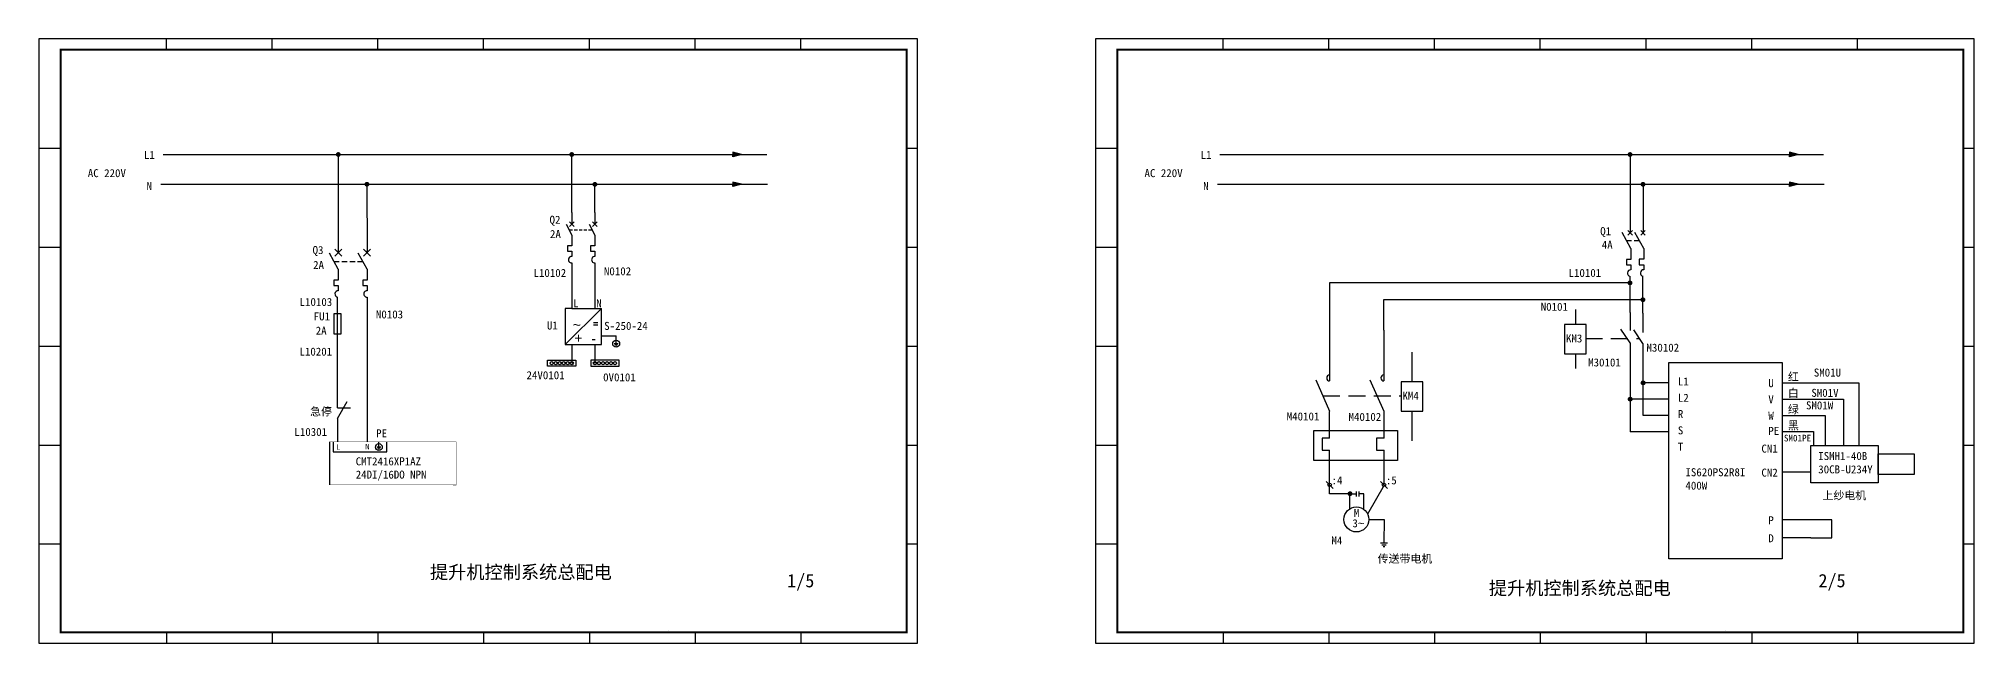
# Model space of a CAD drawing. Header units: millimetres. Extents: x 1552 to 3118, y 1018 to 1249.
# Drawn here: x 1552 to 2277, y 1018 to 1244 of the extents above; entities that cross this region are included whole.
import ezdxf

# ---------------------------------------------------------------- set-up
doc = ezdxf.new("R2010")
doc.units = ezdxf.units.MM
doc.linetypes.add('DASHED2', pattern=[9.525, 6.35, -3.175])
doc.linetypes.add('HIDDEN2', pattern=[4.7625, 3.175, -1.5875])
doc.layers.add('_0', color=7, linetype='Continuous', lineweight=25)
doc.layers.add('虚线', color=7, linetype='HIDDEN2')
doc.styles.get("Standard").update_dxf_attribs({"font": 'arial.ttf'})

msp = doc.modelspace()

# ---------------------------------------------------------------- hatches: boundary and pattern name
for color, points in [(0, [(1811.82, 1199.84), (1811.82, 1200.68), (1811.82, 1201.52), (1815.16, 1200.68)]), (0, [(2207.94, 1199.84), (2207.94, 1200.68), (2207.94, 1201.52), (2211.29, 1200.68)]), (0, [(1811.82, 1188.68), (1811.82, 1189.52), (1811.82, 1190.35), (1815.16, 1189.52)]), (0, [(2207.94, 1188.68), (2207.94, 1189.52), (2207.94, 1190.35), (2211.28, 1189.52)]), (256, [(2148.1, 1151.7, 1), (2148.1, 1153.44, 1)]), (256, [(2148.26, 1151.7, 1), (2148.26, 1153.44, 1)]), (256, [(2152.95, 1145.4, 1), (2152.95, 1147.15, 1)]), (256, [(2153.11, 1145.4, 1), (2153.11, 1147.15, 1)]), (256, [(2153.04, 1114.25, 1), (2153.04, 1116, 1)]), (256, [(2153.2, 1114.25, 1), (2153.2, 1116, 1)]), (256, [(2148.19, 1108.15, 1), (2148.19, 1109.89, 1)]), (256, [(2148.35, 1108.15, 1), (2148.35, 1109.89, 1)])]:
    msp.add_hatch(color=color).paths.add_polyline_path(points)

# ---------------------------------------------------------------- linework, layer by layer
for p, q in [((1599.54, 1239.8), (1599.54, 1244.06)), ((1599.54, 1239.8), (1599.54, 1244.06)), ((1639.18, 1239.94), (1639.18, 1244.06)), ((1639.18, 1239.94), (1639.18, 1244.06)), ((1678.82, 1239.94), (1678.82, 1244.06)), ((1678.82, 1239.94), (1678.82, 1244.06)), ((1718.46, 1239.94), (1718.46, 1244.06)), ((1718.46, 1239.94), (1718.46, 1244.06)), ((1718.46, 1239.94), (1718.46, 1244.06)), ((1718.46, 1239.94), (1718.46, 1244.06)), ((1758.1, 1239.94), (1758.1, 1244.06)), ((1758.1, 1239.94), (1758.1, 1244.06)), ((1797.74, 1239.94), (1797.74, 1244.06)), ((1797.74, 1239.94), (1797.74, 1244.06)), ((1837.38, 1239.94), (1837.38, 1244.06)), ((1837.38, 1239.94), (1837.38, 1244.06)), ((1995.67, 1239.8), (1995.67, 1244.06)), ((1995.67, 1239.8), (1995.67, 1244.06)), ((2035.31, 1239.94), (2035.31, 1244.06)), ((2035.31, 1239.94), (2035.31, 1244.06)), ((2074.95, 1239.94), (2074.95, 1244.06)), ((2074.95, 1239.94), (2074.95, 1244.06)), ((2114.58, 1239.94), (2114.58, 1244.06)), ((2114.58, 1239.94), (2114.58, 1244.06)), ((2114.58, 1239.94), (2114.58, 1244.06)), ((2114.58, 1239.94), (2114.58, 1244.06)), ((2154.22, 1239.94), (2154.22, 1244.06)), ((2154.22, 1239.94), (2154.22, 1244.06)), ((2193.86, 1239.94), (2193.86, 1244.06)), ((2193.86, 1239.94), (2193.86, 1244.06)), ((2233.5, 1239.94), (2233.5, 1244.06)), ((2233.5, 1239.94), (2233.5, 1244.06)), ((1559.9, 1202.88), (1551.67, 1202.88)), ((1559.9, 1202.88), (1551.67, 1202.88)), ((1663.97, 1200.68), (1663.97, 1163.92)), ((1751.5, 1178.96), (1751.5, 1200.68)), ((1881.14, 1202.88), (1877.02, 1202.88)), ((1881.14, 1202.88), (1877.02, 1202.88)), ((1956.03, 1202.88), (1947.79, 1202.88)), ((1956.03, 1202.88), (1947.79, 1202.88)), ((2277.26, 1202.88), (2273.14, 1202.88)), ((2277.26, 1202.88), (2273.14, 1202.88)), ((1760.17, 1178.96), (1760.17, 1189.51)), ((1750.64, 1175.49), (1752.37, 1173.76)), ((1752.37, 1175.49), (1750.64, 1173.76)), ((1751.5, 1178.96), (1751.5, 1174.62)), ((1759.3, 1175.49), (1761.04, 1173.76)), ((1761.04, 1175.49), (1759.3, 1173.76)), ((1760.17, 1178.96), (1760.17, 1174.62)), ((1749.34, 1174.62), (1751.5, 1170.51)), ((1750.42, 1172.46), (1751.72, 1172.46)), ((1751.5, 1170.51), (1751.5, 1166.43)), ((1752.37, 1172.46), (1753.67, 1172.46)), ((1754.32, 1172.46), (1755.4, 1172.46)), ((1756.05, 1172.46), (1757.14, 1172.46)), ((1757.79, 1172.46), (1759.09, 1172.46)), ((1758, 1174.62), (1760.17, 1170.51)), ((1760.17, 1170.51), (1760.17, 1166.43)), ((2146.84, 1168.43), (2148.82, 1168.43)), ((2147.36, 1172.15), (2149.1, 1170.42)), ((2149.1, 1172.15), (2147.36, 1170.42)), ((2149.81, 1168.43), (2151.79, 1168.43)), ((2152.21, 1172.25), (2153.94, 1170.51)), ((2153.94, 1172.25), (2152.21, 1170.51)), ((1559.9, 1165.81), (1551.67, 1165.81)), ((1559.9, 1165.81), (1551.67, 1165.81)), ((1662.65, 1165.24), (1665.29, 1162.6)), ((1665.29, 1165.24), (1662.65, 1162.6)), ((1663.97, 1164.58), (1663.64, 1164.25)), ((1663.64, 1164.25), (1664.3, 1164.25)), ((1663.97, 1164.58), (1664.3, 1164.25)), ((1673.45, 1165.24), (1676.09, 1162.6)), ((1676.09, 1165.24), (1673.45, 1162.6)), ((1674.77, 1164.58), (1674.44, 1164.25)), ((1674.44, 1164.25), (1675.1, 1164.25)), ((1674.77, 1164.58), (1675.1, 1164.25)), ((1760.18, 1167.96), (1760.18, 1166.43)), ((1881.14, 1165.81), (1877.02, 1165.81)), ((1881.14, 1165.81), (1877.02, 1165.81)), ((1956.03, 1165.81), (1947.79, 1165.81)), ((1956.03, 1165.81), (1947.79, 1165.81)), ((2148.49, 1165.47), (2148.49, 1162.92)), ((2148.49, 1162.92), (2148.49, 1161.39)), ((2153.34, 1165.49), (2153.34, 1162.94)), ((2153.34, 1162.94), (2153.34, 1161.42)), ((2277.26, 1165.81), (2273.14, 1165.81)), ((2277.26, 1165.81), (2273.14, 1165.81)), ((1662.32, 1160.63), (1664.3, 1160.63)), ((1663.97, 1157.66), (1663.97, 1155.11)), ((1663.97, 1155.11), (1663.97, 1153.58)), ((1665.29, 1160.63), (1667.27, 1160.63)), ((1668.34, 1160.63), (1670.32, 1160.63)), ((1671.14, 1160.63), (1673.12, 1160.63)), ((1674.78, 1155.11), (1674.78, 1153.58)), ((1751.5, 1160.05), (1751.5, 1144.29)), ((1760.17, 1160.05), (1760.17, 1144.29)), ((2148.22, 1152.81), (2148.22, 1152.32)), ((2153.07, 1146.52), (2153.07, 1146.02)), ((1662.47, 1133.34), (1662.47, 1141.08)), ((1662.47, 1141.08), (1664.93, 1141.08)), ((1664.93, 1141.08), (1664.93, 1133.34)), ((1749.07, 1142.99), (1749.07, 1129.45)), ((1749.07, 1129.45), (1762.61, 1142.99)), ((1751.5, 1142.99), (1749.07, 1142.99)), ((1751.5, 1145.16), (1751.5, 1142.99)), ((1751.5, 1142.99), (1760.17, 1142.99)), ((1760.17, 1145.16), (1760.17, 1142.99)), ((1760.17, 1142.99), (1762.61, 1142.99)), ((1762.61, 1129.45), (1762.61, 1142.99)), ((2035.61, 1144.42), (2035.61, 1115.83)), ((2127.75, 1142.55), (2127.75, 1136.95)), ((1664.93, 1133.34), (1662.47, 1133.34)), ((1759.63, 1137.76), (1761.25, 1137.76)), ((1759.63, 1136.89), (1761.25, 1136.89)), ((1768.13, 1129.86), (1768.13, 1132.75)), ((2055.9, 1134.88), (2055.9, 1115.83)), ((1559.9, 1128.75), (1551.67, 1128.75)), ((1559.9, 1128.75), (1551.67, 1128.75)), ((1749.07, 1129.45), (1762.61, 1129.45)), ((1751.5, 1129.45), (1751.5, 1127.39)), ((1760.17, 1129.45), (1760.17, 1127.39)), ((1767.38, 1129.86), (1768.88, 1129.86)), ((1767.68, 1129.49), (1768.58, 1129.49)), ((1767.98, 1129.11), (1768.28, 1129.11)), ((1881.14, 1128.75), (1877.02, 1128.75)), ((1881.14, 1128.75), (1877.02, 1128.75)), ((1956.03, 1128.75), (1947.79, 1128.75)), ((1956.03, 1128.75), (1947.79, 1128.75)), ((2066.44, 1126.65), (2066.44, 1115.45)), ((2127.75, 1126.06), (2127.75, 1120.46)), ((2277.26, 1128.75), (2273.14, 1128.75)), ((2277.26, 1128.75), (2273.14, 1128.75)), ((2035.69, 1104.37), (2030.53, 1116.1)), ((2055.98, 1104.37), (2050.82, 1116.1)), ((2153.16, 1115.37), (2153.16, 1114.87)), ((2035.59, 1094.37), (2035.59, 1104.37)), ((2055.98, 1094.37), (2055.98, 1104.37)), ((2066.44, 1104.56), (2066.44, 1093.36)), ((2148.31, 1109.26), (2148.31, 1108.77)), ((1663.7, 1101.77), (1663.7, 1093)), ((1559.9, 1091.68), (1551.67, 1091.68)), ((1559.9, 1091.68), (1551.67, 1091.68)), ((1678.43, 1091.14), (1679.93, 1091.14)), ((1678.73, 1090.76), (1679.63, 1090.76)), ((1679.03, 1090.39), (1679.33, 1090.39)), ((1679.18, 1091.14), (1679.18, 1093)), ((1881.14, 1091.68), (1877.02, 1091.68)), ((1881.14, 1091.68), (1877.02, 1091.68)), ((1956.03, 1091.68), (1947.79, 1091.68)), ((1956.03, 1091.68), (1947.79, 1091.68)), ((2035.59, 1076.86), (2035.59, 1089.89)), ((2055.98, 1076.86), (2055.98, 1089.89)), ((2277.26, 1091.68), (2273.14, 1091.68)), ((2277.26, 1091.68), (2273.14, 1091.68)), ((2036.91, 1075.53), (2034.26, 1078.18)), ((2057.3, 1075.51), (2054.66, 1078.16)), ((1877.02, 1071.12), (1877.02, 1021.67)), ((1877.02, 1054.62), (1877.02, 1069.03)), ((1877.02, 1069.03), (1877.02, 1054.62)), ((2273.14, 1071.12), (2273.14, 1021.67)), ((2273.14, 1054.62), (2273.14, 1069.03)), ((2273.14, 1069.03), (2273.14, 1054.62)), ((1559.9, 1054.62), (1551.67, 1054.62)), ((1559.9, 1054.62), (1551.67, 1054.62)), ((1881.14, 1054.62), (1877.02, 1054.62)), ((1881.14, 1054.62), (1877.02, 1054.62)), ((1956.03, 1054.62), (1947.79, 1054.62)), ((1956.03, 1054.62), (1947.79, 1054.62)), ((2277.26, 1054.62), (2273.14, 1054.62)), ((2277.26, 1054.62), (2273.14, 1054.62)), ((1559.9, 1051.67), (1559.9, 1021.67)), ((1559.9, 1051.67), (1559.9, 1021.67)), ((1877.02, 1021.67), (1877.02, 1051.67)), ((1956.03, 1051.67), (1956.03, 1021.67)), ((1956.03, 1051.67), (1956.03, 1021.67)), ((2273.14, 1021.67), (2273.14, 1051.67)), ((1559.9, 1021.67), (1877.02, 1021.67)), ((1599.54, 1021.67), (1599.54, 1017.55)), ((1599.54, 1021.67), (1599.54, 1017.55)), ((1606.58, 1021.67), (1666.58, 1021.67)), ((1786.58, 1021.67), (1606.58, 1021.67)), ((1639.18, 1021.67), (1639.18, 1017.55)), ((1639.18, 1021.67), (1639.18, 1017.55)), ((1678.82, 1021.67), (1678.82, 1017.55)), ((1678.82, 1021.67), (1678.82, 1017.55)), ((1718.46, 1021.67), (1718.46, 1017.55)), ((1718.46, 1021.67), (1718.46, 1017.55)), ((1718.46, 1021.67), (1718.46, 1017.55)), ((1718.46, 1021.67), (1718.46, 1017.55)), ((1758.1, 1021.67), (1758.1, 1017.55)), ((1758.1, 1021.67), (1758.1, 1017.55)), ((1787.71, 1022.44), (1787.71, 1022.44)), ((1787.71, 1022.44), (1787.71, 1022.44)), ((1797.74, 1021.67), (1797.74, 1017.55)), ((1797.74, 1021.67), (1797.74, 1017.55)), ((1837.38, 1021.67), (1837.38, 1017.55)), ((1837.38, 1021.67), (1837.38, 1017.55)), ((1956.03, 1021.67), (2273.14, 1021.67)), ((1995.67, 1021.67), (1995.67, 1017.55)), ((1995.67, 1021.67), (1995.67, 1017.55)), ((2002.7, 1021.67), (2062.7, 1021.67)), ((2182.7, 1021.67), (2002.7, 1021.67)), ((2035.31, 1021.67), (2035.31, 1017.55)), ((2035.31, 1021.67), (2035.31, 1017.55)), ((2074.95, 1021.67), (2074.95, 1017.55)), ((2074.95, 1021.67), (2074.95, 1017.55)), ((2114.58, 1021.67), (2114.58, 1017.55)), ((2114.58, 1021.67), (2114.58, 1017.55)), ((2114.58, 1021.67), (2114.58, 1017.55)), ((2114.58, 1021.67), (2114.58, 1017.55)), ((2154.22, 1021.67), (2154.22, 1017.55)), ((2154.22, 1021.67), (2154.22, 1017.55)), ((2183.83, 1022.44), (2183.83, 1022.44)), ((2183.83, 1022.44), (2183.83, 1022.44)), ((2193.86, 1021.67), (2193.86, 1017.55)), ((2193.86, 1021.67), (2193.86, 1017.55)), ((2233.5, 1021.67), (2233.5, 1017.55)), ((2233.5, 1021.67), (2233.5, 1017.55))]:
    msp.add_line(p, q)
at = {"lineweight": -2}
for p, q in [((1598.35, 1200.68), (1824.61, 1200.68)), ((1994.47, 1200.68), (2220.74, 1200.68)), ((1597.45, 1189.54), (1824.87, 1189.52)), ((1674.72, 1189.83), (1674.76, 1163.91)), ((1993.58, 1189.54), (2220.99, 1189.52)), ((2148.49, 1165.47), (2145.2, 1171.5)), ((2153.34, 1165.49), (2150.05, 1171.52)), ((1663.97, 1157.66), (1660.68, 1163.69)), ((1674.77, 1157.66), (1671.48, 1163.69)), ((1674.77, 1157.66), (1674.78, 1155.11)), ((1674.78, 1147.2), (1674.78, 1098.73)), ((2148.22, 1130.09), (2148.22, 1096.8)), ((2153.07, 1129.88), (2153.07, 1102.91))]:
    msp.add_line(p, q, dxfattribs=at)
at = {"color": 0}
for p, q in [((1815.16, 1200.68), (1811.82, 1201.52)), ((1811.82, 1201.52), (1811.82, 1200.68)), ((1815.16, 1200.68), (1811.82, 1199.84)), ((1811.82, 1199.84), (1811.82, 1200.68)), ((2148.23, 1200.68), (2148.23, 1171.29)), ((2211.29, 1200.68), (2207.94, 1201.52)), ((2207.94, 1201.52), (2207.94, 1200.68)), ((2211.29, 1200.68), (2207.94, 1199.84)), ((2207.94, 1199.84), (2207.94, 1200.68)), ((1815.16, 1189.52), (1811.82, 1190.35)), ((1811.82, 1190.35), (1811.82, 1189.52)), ((2211.28, 1189.52), (2207.94, 1190.35)), ((2207.94, 1190.35), (2207.94, 1189.52)), ((1815.16, 1189.52), (1811.82, 1188.68)), ((1811.82, 1188.68), (1811.82, 1189.52)), ((2153.08, 1189.52), (2153.08, 1171.38)), ((2211.28, 1189.52), (2207.94, 1188.68)), ((2207.94, 1188.68), (2207.94, 1189.52)), ((2148.22, 1141.51), (2148.22, 1155.04)), ((2153.07, 1141.28), (2153.07, 1155.06)), ((1663.7, 1141.08), (1663.7, 1147.23)), ((1663.7, 1110.05), (1663.7, 1141.08)), ((1762.61, 1132.75), (1768.13, 1132.75)), ((2148.22, 1130.09), (2144.8, 1135.24)), ((2153.07, 1129.88), (2149.65, 1135.03)), ((2162.8, 1115.12), (2153.16, 1115.12)), ((2205.23, 1115.12), (2234.01, 1115.12)), ((2234.01, 1115.12), (2234.01, 1091.65)), ((1663.7, 1105.78), (1663.7, 1110.05)), ((1663.7, 1101.77), (1667.29, 1108.13)), ((1663.7, 1105.78), (1668.51, 1105.78)), ((2162.8, 1109.01), (2148.31, 1109.01)), ((2162.8, 1102.91), (2153.16, 1102.91)), ((2205.23, 1109.01), (2228.22, 1109.01)), ((2205.23, 1102.91), (2221.37, 1102.91)), ((2221.37, 1102.91), (2221.37, 1091.65)), ((2228.22, 1109.01), (2228.22, 1091.65)), ((1674.78, 1098.67), (1674.78, 1093.16)), ((2162.8, 1096.8), (2148.31, 1096.8)), ((2205.23, 1096.89), (2217, 1096.89)), ((2217, 1096.89), (2217, 1091.65)), ((1660.7, 1093), (1660.7, 1076.94)), ((1662.01, 1093), (1662.01, 1089.31)), ((1662.01, 1089.31), (1682.19, 1089.31)), ((1682.19, 1089.31), (1682.19, 1093)), ((2215.97, 1081.61), (2205.23, 1081.61)), ((2050.3, 1063.93), (2055.98, 1063.93)), ((2055.98, 1063.93), (2055.95, 1055.21)), ((2223.85, 1063.74), (2205.23, 1063.74)), ((2223.85, 1058.11), (2223.85, 1063.74)), ((2054.63, 1055.13), (2057.31, 1055.13)), ((2055.17, 1054.46), (2056.78, 1054.46)), ((2055.7, 1053.79), (2056.24, 1053.79)), ((2215.94, 1057.01), (2205.23, 1057.01))]:
    msp.add_line(p, q, dxfattribs=at)
at = {"linetype": 'DASHED2'}
for p, q in [((2131.53, 1131.74), (2151.84, 1131.74)), ((2033.11, 1110.23), (2062.41, 1110.23))]:
    msp.add_line(p, q, dxfattribs=at)
at = {"color": 1}
for points in [[(1551.67, 1017.55), (1881.14, 1017.55), (1881.14, 1244.06), (1551.67, 1244.06)], [(1947.79, 1017.55), (2277.26, 1017.55), (2277.26, 1244.06), (1947.79, 1244.06)]]:
    msp.add_lwpolyline(points, close=True, dxfattribs=at)
for points, const_width in [([(1559.9, 1239.94), (1877.02, 1239.94), (1877.02, 1021.67), (1559.9, 1021.67), (1559.9, 1239.94)], 0.824), ([(1559.9, 1239.94), (1877.02, 1239.94), (1877.02, 1021.67), (1559.9, 1021.67), (1559.9, 1239.94)], 0.824), ([(1956.03, 1239.94), (2273.14, 1239.94), (2273.14, 1021.67), (1956.03, 1021.67), (1956.03, 1239.94)], 0.824), ([(1956.03, 1239.94), (2273.14, 1239.94), (2273.14, 1021.67), (1956.03, 1021.67), (1956.03, 1239.94)], 0.824), ([(1708.17, 1093), (1660.7, 1093)], 0.127), ([(1708.17, 1076.85), (1708.17, 1093)], 0.127), ([(1708.17, 1076.85), (1660.7, 1076.94)], 0.127)]:
    msp.add_lwpolyline(points, dxfattribs=dict(const_width=const_width))
at = {"const_width": 0.75, "flags": 128}
for points in [[(1663.44, 1200.68, 1), (1664.49, 1200.68, 1)], [(1750.98, 1200.68, 1), (1752.03, 1200.68, 1)], [(2147.7, 1200.68, 1), (2148.75, 1200.68, 1)], [(1674.19, 1189.54, 1), (1675.24, 1189.54, 1)], [(1759.65, 1189.51, 1), (1760.7, 1189.51, 1)], [(2152.55, 1189.52, 1), (2153.6, 1189.52, 1)], [(2042.71, 1073.59, 1), (2043.76, 1073.59, 1)]]:
    msp.add_lwpolyline(points, format="xyb", close=True, dxfattribs=at)
msp.add_lwpolyline([(2123.7, 1126.06), (2131.8, 1126.06), (2131.8, 1136.95), (2123.7, 1136.95)], close=True)
at = {"color": 0}
for points in [[(2162.8, 1122.74), (2205.23, 1122.74), (2205.23, 1049.24), (2162.8, 1049.24)], [(2062.39, 1104.56), (2070.49, 1104.56), (2070.49, 1115.45), (2062.39, 1115.45)], [(2215.97, 1091.65), (2241.23, 1091.65), (2241.23, 1077.67), (2215.97, 1077.67)], [(2241.23, 1088.57), (2254.76, 1088.57), (2254.76, 1080.76), (2241.23, 1080.76)]]:
    msp.add_lwpolyline(points, close=True, dxfattribs=at)
for centre, radius in [((1768.14, 1129.77), 1.29), ((1679.18, 1091.05), 1.29), ((2035.58, 1076.91), 0.662), ((2055.97, 1076.89), 0.662)]:
    msp.add_circle(centre, radius)
for centre in [(2035.64, 1116.97), (2055.93, 1116.97)]:
    msp.add_arc(centre, 1.14, 91.48337, 268.24523, dxfattribs=at)
at = {"layer": '_0', "color": 0}
for p, q in [((1751.5, 1166.43), (1749.86, 1166.43)), ((1749.86, 1166.43), (1749.86, 1164.41)), ((1749.86, 1164.41), (1751.5, 1164.41)), ((1751.5, 1164.41), (1751.49, 1162.51)), ((1760.18, 1166.43), (1758.53, 1166.43)), ((1758.53, 1166.43), (1758.53, 1164.41)), ((1758.53, 1164.41), (1760.17, 1164.41)), ((1760.17, 1164.41), (1760.17, 1162.51)), ((2148.49, 1161.39), (2146.84, 1161.39)), ((2146.84, 1161.39), (2146.84, 1159.37)), ((2153.34, 1161.42), (2151.69, 1161.42)), ((2151.69, 1161.42), (2151.69, 1159.4)), ((2146.84, 1159.37), (2148.48, 1159.37)), ((2148.48, 1159.37), (2148.48, 1157.47)), ((2151.69, 1159.4), (2153.33, 1159.4)), ((2153.33, 1159.4), (2153.33, 1157.5)), ((1663.97, 1153.58), (1662.32, 1153.58)), ((1662.32, 1153.58), (1662.32, 1151.56)), ((1662.32, 1151.56), (1663.96, 1151.56)), ((1663.96, 1151.56), (1663.96, 1149.66)), ((1674.78, 1153.58), (1673.13, 1153.58)), ((1673.13, 1153.58), (1673.13, 1151.56)), ((1673.13, 1151.56), (1674.77, 1151.56)), ((1674.77, 1151.56), (1674.77, 1149.66)), ((2148.22, 1152.59), (2035.61, 1152.59)), ((2035.61, 1152.59), (2035.61, 1144.42)), ((2055.9, 1134.88), (2055.9, 1146.3)), ((2055.9, 1146.3), (2153.07, 1146.3)), ((2148.22, 1141.51), (2148.22, 1134.7)), ((2153.07, 1141.28), (2153.07, 1134.01)), ((1751.5, 1127.39), (1751.5, 1122.5)), ((1760.17, 1127.39), (1760.17, 1122.5)), ((2035.59, 1073.59), (2035.59, 1076.86)), ((2045.51, 1074.47), (2045.51, 1072.58)), ((2046.51, 1074.47), (2046.51, 1072.54)), ((2055.98, 1076.83), (2049.85, 1065.93)), ((2043.23, 1073.59), (2035.59, 1073.59)), ((2043.23, 1067.95), (2043.23, 1073.59)), ((2043.23, 1073.59), (2045.51, 1073.59)), ((2048.41, 1073.59), (2046.51, 1073.59)), ((2048.41, 1067.68), (2048.41, 1073.59)), ((2215.94, 1057.01), (2223.85, 1057.01)), ((2223.85, 1057.01), (2223.85, 1058.11))]:
    msp.add_line(p, q, dxfattribs=at)
for points in [[(1742.43, 1123.61), (1753.01, 1123.61), (1753.01, 1121.39), (1742.43, 1121.39)], [(1769.24, 1123.61), (1758.66, 1123.61), (1758.66, 1121.39), (1769.24, 1121.39)], [(2029.63, 1097.26), (2060.99, 1097.26), (2060.99, 1086.01), (2029.63, 1086.01)]]:
    msp.add_lwpolyline(points, close=True, dxfattribs=at)
for points in [[(2035.59, 1094.37), (2032.8, 1094.37), (2032.8, 1089.89), (2035.59, 1089.89)], [(2055.98, 1094.37), (2053.19, 1094.37), (2053.19, 1089.89), (2055.98, 1089.89)]]:
    msp.add_lwpolyline(points, dxfattribs=at)
for centre in [(1743.97, 1122.5), (1745.48, 1122.5), (1746.98, 1122.5), (1748.49, 1122.5), (1750, 1122.5), (1751.5, 1122.5), (1760.17, 1122.5), (1761.68, 1122.5), (1763.19, 1122.5), (1764.69, 1122.5), (1766.2, 1122.5), (1767.71, 1122.5)]:
    msp.add_circle(centre, 0.608, dxfattribs=at)
for centre, end in [((1751.47, 1161.28), 271.44693), ((1760.15, 1161.28), 271.44693), ((2148.46, 1156.24), 258.93728), ((2153.31, 1156.27), 258.93728), ((1663.94, 1148.43), 258.93728), ((1674.75, 1148.43), 271.44693)]:
    msp.add_arc(centre, 1.23, 88.99355, end, dxfattribs=at)
at = {"layer": '虚线', "linetype": 'ByBlock'}
msp.add_circle((2045.62, 1063.93), 4.68, dxfattribs=at)

# ---------------------------------------------------------------- texts
for s, p in [('~', (1751.88, 1135.02)), ('+', (1752.48, 1130.09)), ('-', (1758.79, 1129.87))]:
    msp.add_text(s, height=3.73).set_placement(p)
at = {"lineweight": -2, "attachment_point": 1}
for s, insert, char_height, width in [('{\\fSimSun|b0|i0|c134|p2;L1}', (1591.13, 1202.03), 3, 17.704), ('{\\fSimSun|b0|i0|c134|p2;L1}', (1987.25, 1202.03), 3, 17.704), ('{\\fSimSun|b0|i0|c134|p2;AC 220V}', (1570.07, 1195.2), 3, 17.704), ('{\\fSimSun|b0|i0|c134|p2;N}', (1592.09, 1190.36), 3, 17.704), ('{\\fSimSun|b0|i0|c134|p2;AC 220V}', (1966.2, 1195.2), 3, 17.704), ('{\\fSimSun|b0|i0|c134|p2;N}', (1988.21, 1190.36), 3, 17.704), ('{\\fSimSun|b0|i0|c134|p2;Q2}', (1743.17, 1177.74), 3, 17.704), ('{\\fSimSun|b0|i0|c134|p2;2A}', (1743.33, 1172.39), 3, 25.8827), ('{\\fSimSun|b0|i0|c134|p2;Q1}', (2137.04, 1173.46), 3, 17.704), ('{\\fSimSun|b0|i0|c134|p2;4A}', (2137.62, 1168.37), 3, 17.704), ('{\\fSimSun|b0|i0|c134|p2;Q3}', (1654.34, 1166.38), 3, 17.704), ('{\\fSimSun|b0|i0|c134|p2;2A}', (1654.53, 1160.79), 3, 17.704), ('{\\fSimSun|b0|i0|c134|p2;L10102}', (1737.14, 1157.81), 3, 5.2351), ('{\\fSimSun|b0|i0|c134|p2;N0102}', (1763.55, 1158.44), 3, 5.2351), ('{\\fSimSun|b0|i0|c134|p2;L10101}', (2125.15, 1157.81), 3, 5.2351), ('{\\fSimSun|b0|i0|c134|p2;L10103}', (1649.45, 1146.92), 3, 5.3192), ('{\\fSimSun|b0|i0|c134|p2;FU1}', (1654.75, 1141.55), 3, 17.704), ('{\\fSimSun|b0|i0|c134|p2;N0103}', (1678.07, 1142.27), 3, 5.2351), ('{\\fSimSun|b0|i0|c134|p2;L}', (1752.01, 1146.44), 3, 25.8827), ('{\\fSimSun|b0|i0|c134|p2;N}', (1760.67, 1146.44), 3, 25.8827), ('{\\fSimSun|b0|i0|c134|p2;N0101}', (2114.74, 1145.14), 3, 5.2351), ('{\\fSimSun|b0|i0|c134|p2;2A}', (1655.5, 1136.19), 3, 17.704), ('{\\fSimSun|b0|i0|c134|p2;U1}', (1742.19, 1138.12), 3, 25.8827), ('{\\fSimSun|b0|i0|c134|p2;S-250-24}', (1763.65, 1137.96), 3, 25.8827), ('{\\fSimSun|b0|i0|c134|p2;L10201}', (1649.42, 1128.33), 3, 17.704), ('{\\fSimSun|b0|i0|c134|p2;M30102}', (2154.37, 1129.82), 3, 5.2351), ('{\\fSimSun|b0|i0|c134|p2;24V0101}', (1734.53, 1119.49), 3, 5.2351), ('{\\fSimSun|b0|i0|c134|p2;0V0101}', (1763.25, 1118.7), 3, 5.2351), ('{\\fSimSun|b0|i0|c134|p2;M30101}', (2132.52, 1124.27), 3, 5.2351), ('{\\fSimSun|b0|i0|c134|p2;红}', (2207.4, 1118.89), 3, 3.3741), ('{\\fSimSun|b0|i0|c134|p2;SM01U}', (2217.1, 1120.48), 3, 5.2351), ('{\\fSimSun|b0|i0|c134|p2;L1}', (2166.13, 1117.14), 3, 3.3741), ('{\\fSimSun|b0|i0|c134|p2;L2}', (2166.13, 1111.03), 3, 3.3741), ('{\\fSimSun|b0|i0|c134|p2;V}', (2200.05, 1110.4), 3, 3.3741), ('{\\fSimSun|b0|i0|c134|p2;U}', (2200.05, 1116.51), 3, 3.3741), ('{\\fSimSun|b0|i0|c134|p2;白}', (2207.4, 1112.79), 3, 3.3741), ('{\\fSimSun|b0|i0|c134|p2;SM01V}', (2216.18, 1112.88), 3, 5.2351), ('{\\fSimSun|b0|i0|c134|p2;急停}', (1653.43, 1105.87), 3, 17.704), ('{\\fSimSun|b0|i0|c134|p2;M40101}', (2019.51, 1104.04), 3, 5.2351), ('{\\fSimSun|b0|i0|c134|p2;M40102}', (2042.69, 1103.87), 3, 5.2351), ('{\\fSimSun|b0|i0|c134|p2;R}', (2166.13, 1104.93), 3, 3.3741), ('{\\fSimSun|b0|i0|c134|p2;W}', (2200.05, 1104.29), 3, 3.3741), ('{\\fSimSun|b0|i0|c134|p2;绿}', (2207.4, 1106.68), 3, 3.3741), ('{\\fSimSun|b0|i0|c134|p2;SM01W}', (2214.17, 1108.2), 3, 5.2351), ('{\\fSimSun|b0|i0|c134|p2;L10301}', (1647.52, 1098.23), 3, 17.704), ('{\\fSimSun|b0|i0|c134|p2;PE}', (1678.16, 1097.72), 3, 17.704), ('{\\fSimSun|b0|i0|c134|p2;S}', (2166.13, 1098.82), 3, 3.3741), ('{\\fSimSun|b0|i0|c134|p2;PE}', (2200.05, 1098.63), 3, 3.3741), ('{\\fSimSun|b0|i0|c134|p2;SM01PE}', (2205.89, 1095.67), 2.5, 5.2351), ('{\\fSimSun|b0|i0|c134|p2;黑}', (2207.4, 1100.67), 3, 3.3741), ('{\\fSimSun|b0|i0|c134|p2;L}', (1663.18, 1092.04), 2, 17.704), ('{\\fSimSun|b0|i0|c134|p2;N}', (1674.1, 1092.19), 2, 3.442), ('{\\fSimSun|b0|i0|c134|p2;T}', (2166.13, 1092.71), 3, 3.3741), ('{\\fSimSun|b0|i0|c134|p2;CN1}', (2197.47, 1091.99), 3, 3.3741), ('{\\fSimSun|b0|i0|c134|p2;ISMH1-40B\\P30CB-U234Y}', (2218.77, 1089.21), 3, 29.6135), ('{\\fSimSun|b0|i0|c134|p2;24DI/16DO NPN}', (1670.5, 1082.25), 3, 29.4756), ('{\\fSimSun|b0|i0|c134|p2;CMT2416XP1AZ}', (1670.5, 1087.22), 3, 17.704), ('{\\fSimSun|b0|i0|c134|p2;IS620PS2R8I\\P400W}', (2168.98, 1083.13), 3, 29.6135), ('{\\fSimSun|b0|i0|c134|p2;CN2}', (2197.47, 1083), 3, 3.3741), ('{\\fSimSun|b0|i0|c134|p2;上纱电机}', (2220.36, 1074.45), 3, 17.5044), ('{\\fSimSun|b0|i0|c134|p2;P}', (2200.05, 1065.13), 3, 3.3741), ('{\\fSimSun|b0|i0|c134|p2;D}', (2200.05, 1058.39), 3, 3.3741), ('{\\fSimSun|b0|i0|c134|p2;提升机控制系统总配电}', (1698.32, 1046.71), 5, 78.6384), ('{\\fSimSun|b0|i0|c134|p2;1/5}', (1832.23, 1043.51), 5, 56.5892), ('{\\fSimSun|b0|i0|c134|p2;提升机控制系统总配电}', (2095.28, 1040.72), 5, 78.6384), ('{\\fSimSun|b0|i0|c134|p2;2/5}', (2218.83, 1043.51), 5, 56.5892)]:
    msp.add_mtext(s, dxfattribs=dict(at, insert=insert, char_height=char_height, width=width))
at = {"char_height": 3, "attachment_point": 1}
for s, insert, width in [('{\\fSimSun|b0|i0|c134|p2;KM3}', (2124.2, 1133.27), 6.8105), ('{\\fSimSun|b0|i0|c134|p2;KM4}', (2062.9, 1111.77), 6.8105), ('{\\fSimSun|b0|i0|c134|p2;M4}', (2036.28, 1057.56), 6.8105), ('{\\fSimSun|b0|i0|c134|p2;传送带电机}', (2053.61, 1050.73), 56.6008)]:
    msp.add_mtext(s, dxfattribs=dict(at, insert=insert, width=width))
at = {"layer": '虚线', "char_height": 3, "width": 2.5253, "attachment_point": 1}
for s, insert in [('{\\fSimSun|b0|i0|c134|p2;:4}', (2036.32, 1080.1)), ('{\\fSimSun|b0|i0|c134|p2;:5}', (2056.69, 1080.1))]:
    msp.add_mtext(s, dxfattribs=dict(at, insert=insert))
at = {"layer": '虚线', "linetype": 'ByBlock', "char_height": 3, "width": 4.1142, "attachment_point": 1}
for s, insert in [('{\\fSimSun|b0|i0|c134|p2;M}', (2044.68, 1067.91)), ('{\\fSimSun|b0|i0|c134|p2;3\\fArial|b0|i0|c0|p34;~}', (2044.13, 1064.01))]:
    msp.add_mtext(s, dxfattribs=dict(at, insert=insert))

doc.saveas('drawing.dxf')
